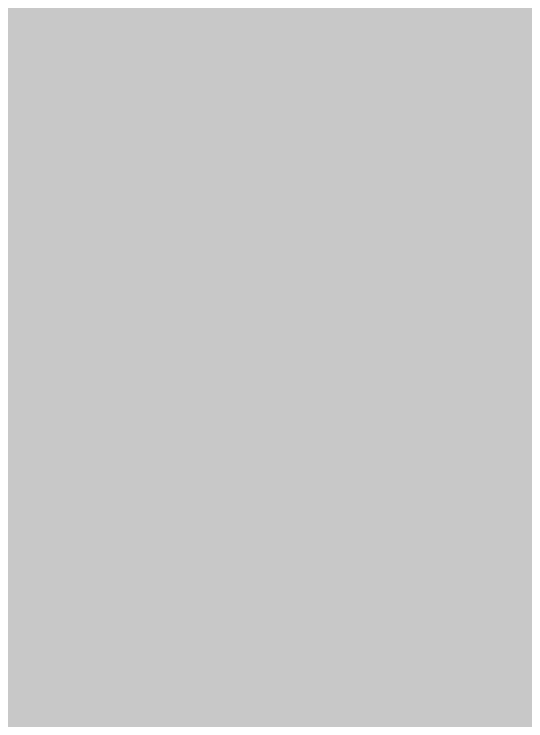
# Model space of a CAD drawing. Header units: inches. Extents: x -2 to 289, y -4 to 187.
# Drawn here: x 76.9943 to 77.2625, y 11.2956 to 11.6662 of the extents above; entities that cross this region are included whole.
import ezdxf

# ---------------------------------------------------------------- set-up
doc = ezdxf.new("R2010")
doc.units = ezdxf.units.IN
for name, color, linetype in [('Bottom Layer', 5, 'Continuous'), ('Drill Drawing', 1, 'Continuous'), ('Layer 1', 16, 'Continuous'), ('Layer 2', 76, 'Continuous'), ('Top Layer', 1, 'Continuous'), ('Via Holes', 16, 'Continuous')]:
    doc.layers.add(name, color=color, linetype=linetype)

msp = doc.modelspace()

# ---------------------------------------------------------------- hatches: boundary and pattern name
at = {"layer": 'Bottom Layer'}
h = msp.add_hatch(color=5, dxfattribs=at)
edge = h.paths.add_edge_path()
edge.add_arc((77.29637, 11.48262), 0.3, 0, 360)
at = {"layer": 'Layer 1'}
h = msp.add_hatch(color=16, dxfattribs=at)
edge = h.paths.add_edge_path()
edge.add_arc((77.29637, 11.48262), 0.3, 0, 360)
at = {"layer": 'Layer 2'}
h = msp.add_hatch(color=76, dxfattribs=at)
edge = h.paths.add_edge_path()
edge.add_arc((77.29637, 11.48262), 0.3, 0, 360)
at = {"layer": 'Top Layer'}
h = msp.add_hatch(color=1, dxfattribs=at)
edge = h.paths.add_edge_path()
edge.add_arc((77.29637, 11.48262), 0.3, 0, 360)
at = {"layer": 'Via Holes'}
h = msp.add_hatch(color=7, dxfattribs=at)
edge = h.paths.add_edge_path()
edge.add_arc((77.29637, 11.48262), 0.15, 0, 360)

# ---------------------------------------------------------------- linework, layer by layer
at = {"layer": 'Bottom Layer', "const_width": 0.762}
msp.add_lwpolyline([(77.29637, 11.48262), (77.29637, 12.40216)], dxfattribs=at)
at = {"layer": 'Bottom Layer', "const_width": 0.381}
msp.add_lwpolyline([(77.10587, 11.48262, 1), (77.48687, 11.48262, 1)], format="xyb", close=True, dxfattribs=at)
at = {"layer": 'Drill Drawing', "const_width": 0.0508}
for points in [[(77.04237, 11.73662), (77.29637, 11.60962)], [(77.04237, 11.73662), (77.16937, 11.48262)], [(77.14397, 11.63502), (77.29637, 11.55882)], [(77.14397, 11.63502), (77.22017, 11.48262)], [(77.04237, 11.22862), (77.16937, 11.48262)], [(77.14397, 11.33022), (77.22017, 11.48262)], [(77.14397, 11.33022), (77.29637, 11.40642)], [(77.04237, 11.22862), (77.29637, 11.35562)]]:
    msp.add_lwpolyline(points, dxfattribs=at)
at = {"layer": 'Drill Drawing', "const_width": 0.0254}
for points in [[(77.13127, 11.63502, 1), (77.15667, 11.63502, 1)], [(77.13127, 11.63502, 1), (77.15667, 11.63502, 1)], [(77.15667, 11.48262, 1), (77.18207, 11.48262, 1)], [(77.15667, 11.48262, 1), (77.18207, 11.48262, 1)], [(77.20747, 11.48262, 1), (77.23287, 11.48262, 1)], [(77.20747, 11.48262, 1), (77.23287, 11.48262, 1)], [(77.13127, 11.33022, 1), (77.15667, 11.33022, 1)], [(77.13127, 11.33022, 1), (77.15667, 11.33022, 1)]]:
    msp.add_lwpolyline(points, format="xyb", close=True, dxfattribs=at)
at = {"layer": 'Top Layer', "const_width": 0.762}
msp.add_lwpolyline([(77.29637, 10.44368), (77.29637, 11.48262)], dxfattribs=at)
at = {"layer": 'Top Layer', "const_width": 0.381}
msp.add_lwpolyline([(77.10587, 11.48262, 1), (77.48687, 11.48262, 1)], format="xyb", close=True, dxfattribs=at)

doc.saveas('drawing.dxf')
